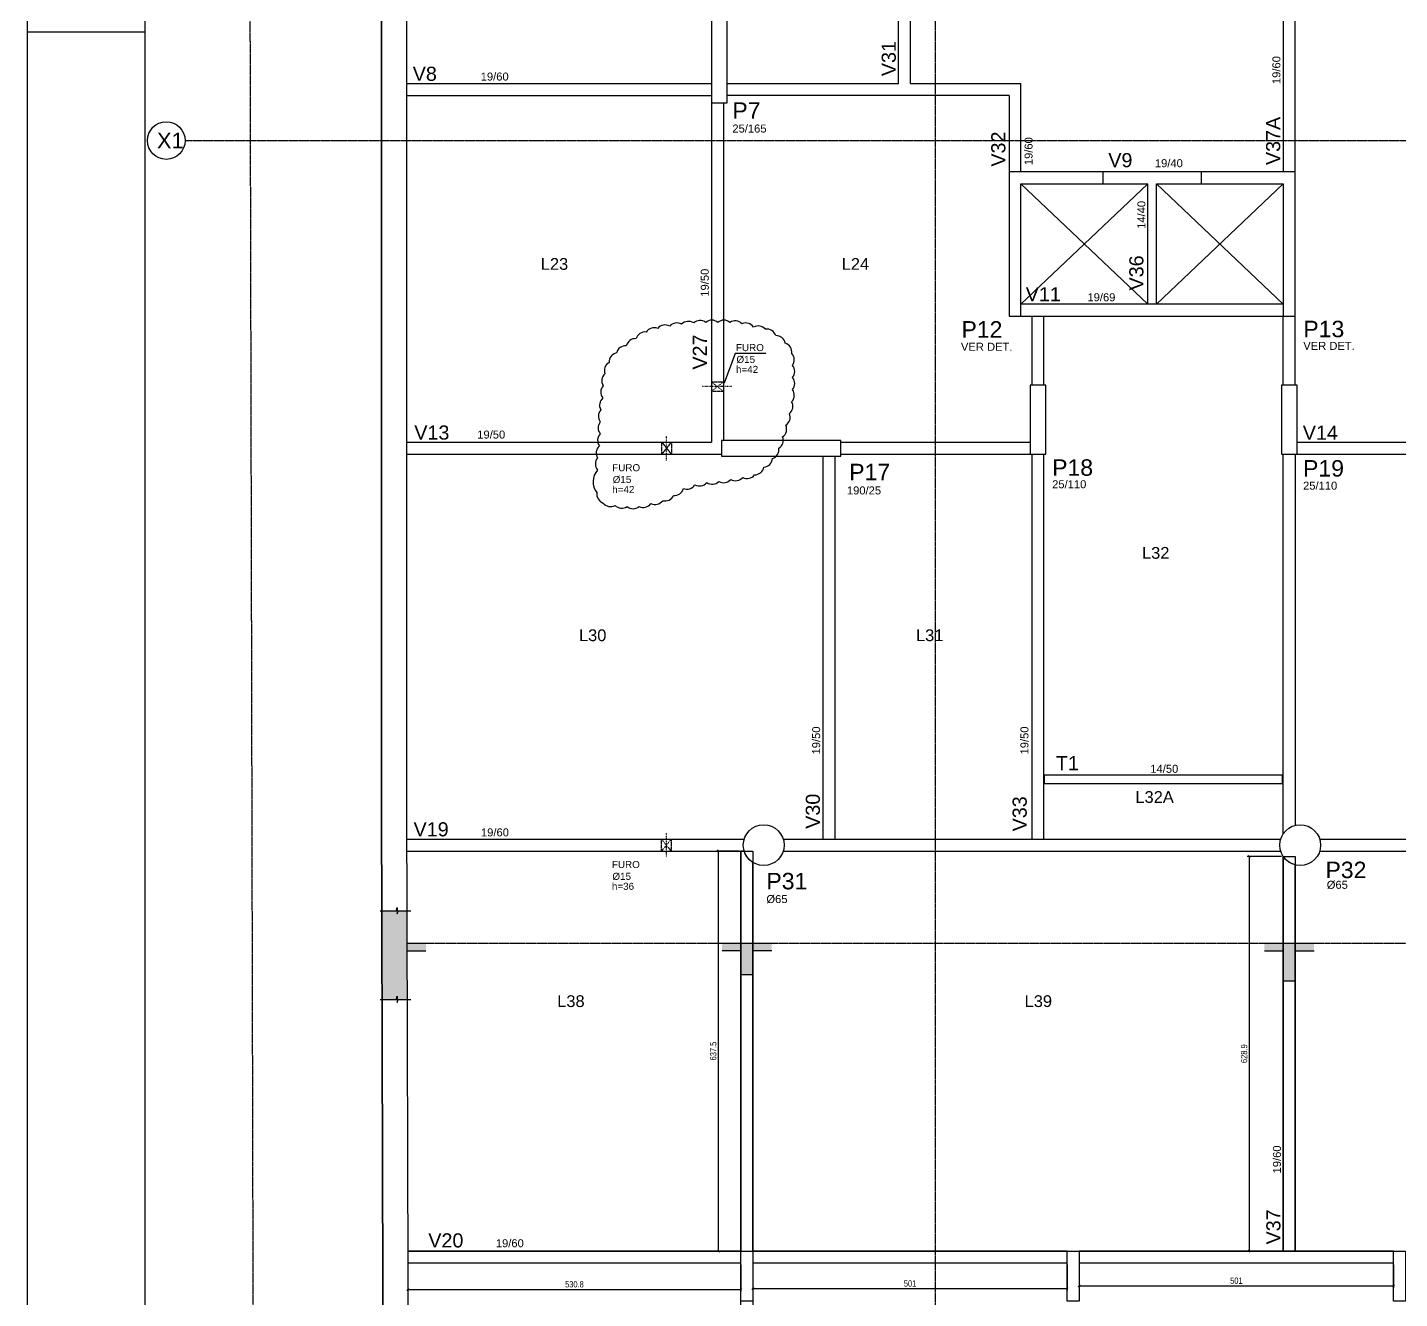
# Model space of a CAD drawing. Extents: x -1206 to 6684, y -2991 to 10691.
# Drawn here: x -1206 to 981, y 6820 to 8846 of the extents above; entities that cross this region are included whole.
import ezdxf

# ---------------------------------------------------------------- set-up
doc = ezdxf.new("R2010")
doc.units = 0
for name, pattern in [('ESTILO_TQS_0003', [1, 0.5, -0.2, 0.1, -0.2]), ('ESTILO_TQS_0004', [2, 0.5, -0.4, 0.1, -0.4, 0.1, -0.5]), ('HIDDEN2', [0.1875, 0.125, -0.0625])]:
    doc.linetypes.add(name, pattern=pattern)
doc.layers.get('0').update_dxf_attribs({"color": 50})
for name, color, linetype in [('1', 3, 'Continuous'), ('200', 1, 'HIDDEN2'), ('204', 1, 'ESTILO_TQS_0003'), ('205', 1, 'ESTILO_TQS_0004'), ('210', 3, 'HIDDEN2'), ('212', 3, 'Continuous'), ('213', 3, 'Continuous'), ('220', 5, 'Continuous'), ('221', 1, 'Continuous'), ('222', 6, 'Continuous'), ('226', 4, 'Continuous'), ('233', 6, 'Continuous'), ('238', 2, 'Continuous'), ('250', 1, 'Continuous'), ('253', 253, 'Continuous'), ('COTA', 241, 'Continuous')]:
    doc.layers.add(name, color=color, linetype=linetype)
doc.styles.add('COTA TECNICA-50', font='techl___.ttf', dxfattribs={"height": 10})
doc.styles.get("Standard").update_dxf_attribs({"font": 'arial.ttf'})
doc.dimstyles.new('COTA PAINEL-50', dxfattribs={"dimtxt": 10, "dimasz": 3, "dimexe": 3, "dimexo": 3, "dimgap": 3, "dimtad": 1, "dimdec": 1, "dimzin": 9, "dimdsep": 46, "dimtxsty": 'COTA TECNICA-50', "dimblk1": 'OBLIQUE', "dimblk2": 'OBLIQUE', "dimsah": 1, "dimcen": 0.9, "dimclrd": 4, "dimclre": 4, "dimclrt": 240, "dimadec": 1, "dimazin": 3, "dimtfac": 1, "dimtdec": 1, "dimtmove": 0, "dimatfit": 3, "dimfxl": 1, "dimtolj": 1, "dimtzin": 12, "dimarcsym": 0})

# ---------------------------------------------------------------- blocks, each defined once
blk = doc.blocks.new('_Oblique')
at = {"color": 0, "linetype": 'ByBlock', "lineweight": -2}
blk.add_line((-0.5, -0.5), (0.5, 0.5), dxfattribs=at)
blk = doc.blocks.new('*D281')
at = {"layer": 'COTA', "color": 4, "lineweight": -2, "transparency": 16777216}
for p, q in [((-599.7, 6873.8), (-599.7, 6831.4)), ((-68.9, 6873.8), (-68.9, 6831.4)), ((-599.7, 6834.4), (-68.9, 6834.4))]:
    blk.add_line(p, q, dxfattribs=at)
at = {"layer": 'Defpoints', "color": 0, "transparency": 16777216}
for p in [(-599.7, 6876.8), (-68.9, 6876.8), (-68.9, 6834.4)]:
    blk.add_point(p, dxfattribs=at)
at = {"layer": 'COTA', "color": 4, "lineweight": -2, "transparency": 16777216, "xscale": 3, "yscale": 3, "zscale": 3, "rotation": 180}
blk.add_blockref('_Oblique', (-599.7, 6834.4), dxfattribs=at)
at = {"layer": 'COTA', "color": 4, "lineweight": -2, "transparency": 16777216, "xscale": 3, "yscale": 3, "zscale": 3}
blk.add_blockref('_Oblique', (-68.9, 6834.4), dxfattribs=at)
at = {"layer": 'COTA', "color": 240, "transparency": 16777216, "insert": (-334.3, 6842.7), "char_height": 10, "attachment_point": 5, "style": 'COTA TECNICA-50'}
blk.add_mtext('\\A1;530.8', dxfattribs=at)
blk = doc.blocks.new('*D272')
at = {"layer": 'COTA', "color": 4, "lineweight": -2, "transparency": 16777216}
for p, q in [((-49.9, 6873.8), (-49.9, 6832.9)), ((451.1, 6873.8), (451.1, 6832.9)), ((-49.9, 6835.9), (451.1, 6835.9))]:
    blk.add_line(p, q, dxfattribs=at)
at = {"layer": 'Defpoints', "color": 0, "transparency": 16777216}
for p in [(-49.9, 6876.8), (451.1, 6876.8), (451.1, 6835.9)]:
    blk.add_point(p, dxfattribs=at)
at = {"layer": 'COTA', "color": 4, "lineweight": -2, "transparency": 16777216, "xscale": 3, "yscale": 3, "zscale": 3, "rotation": 180}
blk.add_blockref('_Oblique', (-49.9, 6835.9), dxfattribs=at)
at = {"layer": 'COTA', "color": 4, "lineweight": -2, "transparency": 16777216, "xscale": 3, "yscale": 3, "zscale": 3}
blk.add_blockref('_Oblique', (451.1, 6835.9), dxfattribs=at)
at = {"layer": 'COTA', "color": 240, "transparency": 16777216, "insert": (200.6, 6844), "char_height": 10, "attachment_point": 5, "style": 'COTA TECNICA-50'}
blk.add_mtext('\\A1;501', dxfattribs=at)
blk = doc.blocks.new('*D273')
at = {"layer": 'COTA', "color": 4, "lineweight": -2, "transparency": 16777216}
for p, q in [((470.1, 6873.8), (470.1, 6837.3)), ((971.1, 6873.8), (971.1, 6837.3)), ((470.1, 6840.3), (971.1, 6840.3))]:
    blk.add_line(p, q, dxfattribs=at)
at = {"layer": 'Defpoints', "color": 0, "transparency": 16777216}
for p in [(470.1, 6876.8), (971.1, 6876.8), (971.1, 6840.3)]:
    blk.add_point(p, dxfattribs=at)
at = {"layer": 'COTA', "color": 4, "lineweight": -2, "transparency": 16777216, "xscale": 3, "yscale": 3, "zscale": 3, "rotation": 180}
blk.add_blockref('_Oblique', (470.1, 6840.3), dxfattribs=at)
at = {"layer": 'COTA', "color": 4, "lineweight": -2, "transparency": 16777216, "xscale": 3, "yscale": 3, "zscale": 3}
blk.add_blockref('_Oblique', (971.1, 6840.3), dxfattribs=at)
at = {"layer": 'COTA', "color": 240, "transparency": 16777216, "insert": (720.6, 6848.4), "char_height": 10, "attachment_point": 5, "style": 'COTA TECNICA-50'}
blk.add_mtext('\\A1;501', dxfattribs=at)
blk = doc.blocks.new('*D262')
at = {"layer": 'COTA', "color": 4, "lineweight": -2, "transparency": 16777216}
for p, q in [((-71.9, 7533.3), (-107.8, 7533.3)), ((-104.8, 6895.8), (-104.8, 7533.3)), ((-71.9, 6895.8), (-107.8, 6895.8))]:
    blk.add_line(p, q, dxfattribs=at)
at = {"layer": 'Defpoints', "color": 0, "transparency": 16777216}
for p in [(-104.8, 7533.3), (-68.9, 7533.3), (-68.9, 6895.8)]:
    blk.add_point(p, dxfattribs=at)
at = {"layer": 'COTA', "color": 4, "lineweight": -2, "transparency": 16777216, "xscale": 3, "yscale": 3, "zscale": 3}
for p, rotation in [((-104.8, 7533.3), 90), ((-104.8, 6895.8), 270)]:
    blk.add_blockref('_Oblique', p, dxfattribs=dict(at, rotation=rotation))
at = {"layer": 'COTA', "color": 240, "transparency": 16777216, "insert": (-113, 7214.5), "char_height": 10, "attachment_point": 5, "rotation": 90, "style": 'COTA TECNICA-50'}
blk.add_mtext('\\A1;637.5', dxfattribs=at)
blk = doc.blocks.new('*D534')
at = {"color": 4, "lineweight": -2, "transparency": 16777216}
for p, q in [((792.3, 7524.7), (738, 7524.7)), ((741, 7524.7), (741, 6895.8)), ((792.3, 6895.8), (738, 6895.8))]:
    blk.add_line(p, q, dxfattribs=at)
at = {"layer": 'Defpoints', "color": 0, "transparency": 16777216}
for p in [(795.3, 7524.7), (741, 6895.8), (795.3, 6895.8)]:
    blk.add_point(p, dxfattribs=at)
at = {"color": 4, "lineweight": -2, "transparency": 16777216, "xscale": 3, "yscale": 3, "zscale": 3}
for p, rotation in [((741, 7524.7), 90), ((741, 6895.8), 270)]:
    blk.add_blockref('_Oblique', p, dxfattribs=dict(at, rotation=rotation))
at = {"color": 240, "transparency": 16777216, "insert": (732.9, 7210.3), "char_height": 10, "attachment_point": 5, "rotation": 90, "style": 'COTA TECNICA-50'}
blk.add_mtext('\\A1;628.9', dxfattribs=at)

msp = doc.modelspace()

# ---------------------------------------------------------------- linework, layer by layer
for p, q in [((-1205.975, 4383.942), (-1205.975, 10691.442)), ((-1205.975, 8838.942), (-1018.475, 8838.942))]:
    msp.add_line(p, q)
for points in [[(-68.88, 7533.298), (-49.88, 7533.298), (-49.88, 5931.762), (-68.88, 5931.762)], [(795.305, 7524.712), (814.305, 7524.712), (814.305, 6895.798), (795.305, 6895.798)], [(-68.88, 6895.798), (-599.712, 6895.798), (-599.712, 6876.798), (-68.88, 6876.798)], [(451.12, 6895.798), (-49.88, 6895.798), (-49.88, 6876.798), (451.12, 6876.798)], [(971.12, 6895.798), (470.12, 6895.798), (470.12, 6876.798), (971.12, 6876.798)]]:
    msp.add_lwpolyline(points, close=True)
at = {"layer": '1'}
for p, q in [((182.305, 8756.696), (182.305, 9007.801)), ((201.305, 8756.696), (201.305, 9007.801)), ((-601.695, 8756.798), (-115.695, 8756.798)), ((-90.695, 8756.798), (182.305, 8756.798)), ((201.305, 8756.798), (377.305, 8756.798)), ((-601.695, 8737.798), (-115.695, 8737.798)), ((-115.695, 8725.801), (-115.695, 8184.796)), ((-96.695, 8725.798), (-96.695, 8187.796)), ((358.305, 8737.798), (-90.695, 8737.798)), ((508.305, 8596.798), (579.305, 8596.798)), ((579.305, 8404.798), (579.305, 8596.798)), ((593.305, 8404.798), (593.305, 8596.798)), ((377.305, 8385.798), (394.805, 8385.798)), ((-601.695, 8184.796), (-115.695, 8184.796)), ((90.305, 8184.796), (391.805, 8184.796)), ((817.305, 8184.796), (1241.305, 8184.796)), ((-601.695, 8165.796), (-99.695, 8165.796)), ((62.305, 7552.298), (62.305, 8162.798)), ((81.305, 7552.298), (81.305, 8162.798)), ((90.305, 8165.796), (391.805, 8165.796)), ((394.805, 8165.796), (394.805, 7552.298)), ((413.805, 7650.798), (413.805, 8165.796)), ((795.305, 7650.798), (795.305, 8165.796)), ((814.305, 8165.796), (814.305, 7574.282)), ((817.305, 8165.796), (1241.305, 8165.796)), ((414.805, 7654.831), (794.305, 7654.831)), ((414.805, 7640.831), (414.805, 7654.831)), ((794.305, 7640.831), (794.305, 7654.831)), ((795.305, 7560.885), (795.305, 7663.449)), ((413.805, 7552.298), (413.805, 7650.798)), ((414.805, 7640.831), (794.305, 7640.831)), ((-601.546, 7552.298), (-63.755, 7552.298)), ((-1.634, 7552.298), (791.247, 7552.298)), ((853.368, 7552.298), (1427.305, 7552.298)), ((-601.495, 7533.298), (-63.752, 7533.298)), ((-68.88, 6895.798), (-68.88, 7533.298)), ((-1.633, 7533.298), (791.242, 7533.298)), ((795.305, 6895.798), (795.305, 7524.712)), ((853.366, 7533.298), (1427.305, 7533.298)), ((-49.88, 6895.798), (-49.88, 7515.235)), ((814.305, 6895.798), (814.305, 7511.494))]:
    msp.add_line(p, q, dxfattribs=at)
at = {"layer": '1', "color": 4}
for p, q in [((-599.763, 6895.798), (-68.88, 6895.798)), ((-49.88, 6895.798), (451.12, 6895.798)), ((470.12, 6895.798), (795.305, 6895.798)), ((814.305, 6895.798), (971.12, 6895.798)), ((-599.712, 6876.798), (-68.88, 6876.798)), ((-49.915, 6876.798), (451.12, 6876.798)), ((470.12, 6876.798), (971.12, 6876.798))]:
    msp.add_line(p, q, dxfattribs=at)
at = {"layer": '1'}
for points in [[(795.305, 9027.798), (795.305, 8615.801)], [(814.305, 8615.801), (814.305, 9027.798)], [(377.305, 8615.798), (377.305, 8756.696)], [(358.305, 8737.696), (358.305, 8615.798)], [(664.305, 8615.798), (508.305, 8615.798)], [(593.305, 8596.798), (664.305, 8596.798)], [(795.305, 8404.798), (377.305, 8404.798)], [(392.621, 8385.798), (795.305, 8385.798)], [(394.805, 8385.798), (394.805, 8275.798)], [(413.805, 8275.798), (413.805, 8385.798)], [(795.305, 8275.796), (795.305, 8385.798)], [(814.305, 8275.796), (814.305, 8385.798)]]:
    msp.add_lwpolyline(points, dxfattribs=at)
at = {"layer": '1', "color": 4}
for points in [[(-68.88, 7533.298), (-68.88, 6895.798), (-49.88, 6895.798), (-49.88, 7515.235, -0.1818959), (-63.775, 7533.298), (-68.88, 7533.298)], [(795.305, 7524.708), (795.305, 6895.798), (814.305, 6895.798), (814.305, 7511.298, -0.18501323), (795.305, 7524.708), (795.305, 7524.708)]]:
    msp.add_lwpolyline(points, format="xyb", dxfattribs=at)
at = {"layer": '200'}
for p, q in [((-96.695, 8266.041), (-115.695, 8281.041)), ((-115.695, 8266.041), (-96.695, 8281.041)), ((-194.815, 8165.796), (-179.815, 8184.796)), ((-194.815, 8184.796), (-179.815, 8165.796)), ((-195.295, 7533.298), (-180.295, 7552.298)), ((-195.295, 7552.298), (-180.295, 7533.298))]:
    msp.add_line(p, q, dxfattribs=at)
at = {"layer": '204'}
for p, q in [((241.305, 4555.939), (241.305, 10527.057)), ((-954.728, 8665.798), (4214.708, 8665.798)), ((-571.006, 7386.403), (-98.88, 7386.567)), ((-19.88, 7386.566), (765.305, 7386.403)), ((844.305, 7386.403), (1400.305, 7386.403))]:
    msp.add_line(p, q, dxfattribs=at)
msp.add_lwpolyline([(-842.575, 5258.773), (-854.551, 10464.785), (4145.396, 10464.785), (4159.405, 5258.773)], dxfattribs=at)
at = {"layer": '205'}
for p, q in [((-83.705, 8273.541), (-130.695, 8273.541)), ((-187.317, 8155.796), (-187.317, 8194.796)), ((-187.797, 7523.298), (-187.797, 7562.298))]:
    msp.add_line(p, q, dxfattribs=at)
at = {"layer": '210'}
for p, q in [((-115.695, 8281.041), (-96.695, 8281.041)), ((-96.695, 8266.041), (-115.695, 8266.041)), ((-194.815, 8165.796), (-194.815, 8184.796)), ((-179.815, 8184.796), (-179.815, 8165.796)), ((-195.295, 7533.298), (-195.295, 7552.298)), ((-180.295, 7552.298), (-180.295, 7533.298))]:
    msp.add_line(p, q, dxfattribs=at)
at = {"layer": '220'}
for p, q in [((-601.096, 7386.403), (-571.006, 7386.403)), ((-601.064, 7374.403), (-571.006, 7374.403)), ((-98.88, 7386.566), (-19.88, 7386.566)), ((765.305, 7386.403), (844.305, 7386.403))]:
    msp.add_line(p, q, dxfattribs=at)
for points in [[(-641.695, 10454.785), (-641.695, 7606.798), (-637.036, 5891.759)], [(4147.645, 5912.762), (4002.608, 5912.762), (4002.639, 5223.762), (3731.636, 5223.762), (3731.636, 4623.762), (2966.636, 4623.762), (2966.636, 5471.762), (2831.636, 5471.762), (2831.636, 5891.762), (-637.036, 5891.762), (-641.695, 7606.798), (-641.695, 10454.785), (4135.423, 10454.785), (4147.645, 5912.735)], [(3691.636, 4663.762), (3691.636, 5263.762), (3962.637, 5263.762), (3962.606, 5952.762), (4107.537, 5952.762), (4095.531, 10414.785), (-601.695, 10414.785), (-601.695, 7606.852), (-597.145, 5931.762), (2871.636, 5931.762), (2871.636, 5511.762), (3006.636, 5511.762), (3006.636, 4663.762), (3115.851, 4663.762)], [(-98.88, 7374.566), (-98.88, 7374.566), (-68.88, 7374.566), (-68.88, 7336.566), (-49.88, 7336.566), (-49.88, 7374.566), (-19.88, 7374.566)], [(765.305, 7374.403), (765.305, 7374.403), (795.305, 7374.403), (795.305, 7326.403), (814.305, 7326.403), (814.305, 7374.403), (844.305, 7374.403)]]:
    msp.add_lwpolyline(points, dxfattribs=at)
at = {"layer": '221'}
for p, q in [((377.305, 8404.798), (579.305, 8596.798)), ((377.305, 8596.798), (579.305, 8404.798)), ((593.305, 8404.798), (795.305, 8596.798)), ((593.305, 8596.798), (795.305, 8404.798))]:
    msp.add_line(p, q, dxfattribs=at)
for points in [[(-643.909, 7438.107), (-618.632, 7438.107), (-616.961, 7443.12), (-616.961, 7433.094), (-615.29, 7438.107), (-595.225, 7438.107)], [(-643.909, 7296.83), (-618.632, 7296.83), (-616.961, 7301.843), (-616.961, 7291.817), (-615.29, 7296.83), (-595.225, 7296.83)]]:
    msp.add_lwpolyline(points, dxfattribs=at)
at = {"layer": '221', "color": 1, "linetype": 'Continuous'}
for centre, radius, start, end in [((-171.117, 8360.133), 15, 59.18083, 139.18083), ((-152.614, 8362.624), 15, 56.157767, 136.157767), ((-134.119, 8364.031), 15, 52.539087, 132.539087), ((-115.309, 8364.484), 15, 50.22221, 130.22221), ((-96.07, 8364.522), 15, 50.001373, 130.001373), ((-78.165, 8363.494), 15, 43.426958, 123.426958), ((-61.285, 8360.051), 15, 33.521903, 113.521903), ((-221.595, 8345.722), 15, 83.288175, 163.288175), ((-207.273, 8352.433), 15, 66.923304, 146.923304), ((-189.724, 8356.809), 15, 61.077277, 141.077277), ((-41.202, 8355.39), 15, 40.344693, 120.344693), ((-27.707, 8350.243), 15, 17.901166, 97.901166), ((-13.017, 8339.86), 15, 11.590997, 91.590997), ((-252.483, 8323.823), 15, 86.753155, 166.753155), ((-237.102, 8335.079), 15, 85.640722, 165.640722), ((-2.866, 8328.578), 15, 352.371008, 72.371008), ((-271.573, 8299.239), 15, 120.230492, 200.230492), ((-264.13, 8312.554), 15, 101.357767, 181.357767), ((1.096, 8316.288), 15, 323.363017, 43.363017), ((-275.769, 8282.764), 15, 131.19252, 211.19252), ((1.679, 8297.651), 15, 320.21736, 40.21736), ((1.72, 8278.405), 15, 320.029712, 40.029712), ((-277.243, 8265.197), 15, 139.21625, 219.21625), ((1.082, 8259.95), 15, 316.010924, 36.010924), ((-279.292, 8244.165), 15, 129.654826, 209.654826), ((-1.198, 8242.176), 15, 309.367281, 29.367281), ((-281.192, 8226.693), 15, 137.933595, 217.933595), ((-5.529, 8224.809), 15, 302.626527, 22.626527), ((-281.557, 8207.801), 15, 139.850957, 219.850957), ((-11.049, 8205.864), 15, 304.884215, 24.884215), ((-284.617, 8167.673), 15, 131.209723, 211.209723), ((-282.327, 8187.723), 15, 135.756497, 215.756497), ((-16.448, 8188.116), 15, 301.278948, 21.278948), ((-285.956, 8150.259), 15, 140, 220), ((-33.588, 8160.178), 15, 274.741427, 354.741427), ((-23.483, 8173.003), 15, 288.792388, 8.792388), ((-276.496, 8121.938), 28.068, 138.280105, 218.280105), ((-47.09, 8147.999), 15, 269.356548, 349.356548), ((-154.84, 8125.211), 15, 247.033733, 327.033733), ((-135.001, 8130.178), 15, 241.079504, 321.079504), ((-114.715, 8133.033), 15, 234.941375, 314.941375), ((-96.509, 8135.341), 15, 239.511742, 319.511742), ((-77.561, 8138.57), 15, 239.826507, 319.826507), ((-59.127, 8142.174), 15, 242.29809, 322.29809), ((-283.704, 8102.268), 15, 171.248564, 251.248564), ((-205.769, 8100.612), 15, 243.769329, 323.769329), ((-189.857, 8106.254), 15, 255.276253, 335.276253), ((-175.267, 8114.949), 15, 266.31191, 346.31191), ((-276.81, 8097.43), 15, 218.640244, 298.640244), ((-258.896, 8094.754), 15, 224.364582, 304.364582), ((-240.954, 8094), 15, 230.824034, 310.824034), ((-224.459, 8096.075), 15, 243.518383, 323.518383)]:
    msp.add_arc(centre, radius, start, end, dxfattribs=at)
at = {"layer": '222'}
msp.add_line((-1018.475, 4458.942), (-1018.475, 10616.442), dxfattribs=at)
for points in [[(-115.695, 8725.798), (-90.695, 8725.798), (-90.695, 8890.798), (-115.695, 8890.798), (-115.695, 8725.798)], [(358.305, 8385.798), (358.305, 8385.798), (377.305, 8385.798), (377.305, 8596.798), (508.305, 8596.798), (508.305, 8615.798), (358.305, 8615.798), (358.305, 8385.798)], [(795.305, 8385.798), (814.305, 8385.798), (814.305, 8615.798), (664.305, 8615.798), (664.305, 8596.798), (795.305, 8596.798), (795.305, 8385.798)], [(391.805, 8165.796), (416.805, 8165.796), (416.805, 8275.796), (391.805, 8275.796), (391.805, 8165.796)], [(792.305, 8165.796), (817.305, 8165.796), (817.305, 8275.796), (792.305, 8275.796), (792.305, 8165.796)], [(90.305, 8162.796), (90.305, 8187.796), (-99.695, 8187.796), (-99.695, 8162.796), (90.305, 8162.796)], [(-68.88, 6815.798), (-68.88, 6895.798), (-49.88, 6895.798), (-49.88, 6815.798), (-68.88, 6815.798)], [(451.12, 6815.798), (451.12, 6895.798), (470.12, 6895.798), (470.12, 6815.798), (451.12, 6815.798)], [(971.12, 6815.798), (971.12, 6895.798), (990.12, 6895.798), (990.12, 6815.798), (971.12, 6815.798)]]:
    msp.add_lwpolyline(points, dxfattribs=at)
for centre in [(-32.695, 7542.798), (822.305, 7542.798)]:
    msp.add_circle(centre, 32.5, dxfattribs=at)
at = {"layer": '238'}
msp.add_circle((-984.728, 8665.798), 30, dxfattribs=at)
at = {"layer": '250'}
msp.add_lwpolyline([(-29.259, 8326.319), (-78.015, 8326.319), (-95.505, 8279.066)], dxfattribs=at)
at = {"layer": '253'}
for points in [[(-641.236, 7438.107), (-640.853, 7296.83), (-618.632, 7438.107)], [(-640.853, 7296.83), (-618.632, 7296.83), (-618.632, 7438.107)], [(-616.961, 7301.843), (-616.961, 7443.12), (-618.632, 7438.107)], [(-618.632, 7296.83), (-616.961, 7301.843), (-618.632, 7438.107)], [(-616.961, 7433.094), (-616.961, 7443.12), (-616.961, 7301.843)], [(-615.29, 7438.107), (-616.961, 7433.094), (-615.29, 7296.83)], [(-601.064, 7374.403), (-601.096, 7386.403), (-615.29, 7438.107)], [(-601.064, 7374.403), (-615.29, 7438.107), (-600.853, 7296.83)], [(-600.853, 7296.83), (-615.29, 7438.107), (-615.29, 7296.83)], [(-601.096, 7386.403), (-601.233, 7438.107), (-615.29, 7438.107)], [(-615.29, 7296.83), (-616.961, 7433.094), (-616.961, 7301.843)], [(-601.064, 7374.403), (-571.006, 7386.403), (-601.096, 7386.403)], [(-601.064, 7374.403), (-571.006, 7374.403), (-571.006, 7386.403)], [(-98.88, 7374.566), (-98.88, 7386.566), (-19.88, 7386.566)], [(-98.88, 7374.566), (-19.88, 7386.566), (-68.88, 7374.566)], [(-49.88, 7374.566), (-68.88, 7374.566), (-19.88, 7386.566)], [(-49.88, 7374.566), (-49.88, 7336.566), (-68.88, 7336.566)], [(-49.88, 7374.566), (-68.88, 7336.566), (-68.88, 7374.566)], [(-49.88, 7374.566), (-19.88, 7386.566), (-19.88, 7374.566)], [(765.305, 7374.403), (765.305, 7386.403), (844.305, 7386.403)], [(765.305, 7374.403), (844.305, 7386.403), (795.305, 7374.403)], [(814.305, 7374.403), (795.305, 7374.403), (844.305, 7386.403)], [(814.305, 7374.403), (814.305, 7326.403), (795.305, 7326.403)], [(814.305, 7374.403), (795.305, 7326.403), (795.305, 7374.403)], [(814.305, 7374.403), (844.305, 7386.403), (844.305, 7374.403)], [(-616.961, 7301.843), (-616.961, 7291.817), (-615.29, 7296.83)]]:
    msp.add_solid(points, dxfattribs=at)

# ---------------------------------------------------------------- texts
for s, p in [('FURO', (-76.89, 8330.171)), ('%%c15', (-76.103, 8311.367)), ('h=42', (-76.89, 8295.415)), ('FURO', (-274.129, 8138.708)), ('h=42', (-274.129, 8103.952)), ('%%c15', (-273.342, 8119.904)), ('FURO', (-274.609, 7506.21)), ('h=36', (-274.609, 7471.454)), ('%%c15', (-273.822, 7487.406))]:
    msp.add_text(s, height=11.25).set_placement(p)
at = {"layer": '212'}
for s, p in [('19/60', (790.696, 8755.854)), ('19/60', (395.812, 8626.591)), ('14/40', (575.555, 8524.967)), ('19/50', (-120.219, 8416.951)), ('19/50', (57.302, 7687.3)), ('19/50', (389.205, 7687.3)), ('19/60', (791.594, 7019.516))]:
    msp.add_text(s, height=12.75, rotation=90, dxfattribs=at).set_placement(p)
for s, p in [('19/60', (-483.67, 8761.43)), ('19/40', (590.721, 8623.327)), ('19/69', (483.222, 8409.615)), ('19/50', (-489.125, 8190.772)), ('14/50', (583.431, 7658.026)), ('19/60', (-483.229, 7556.702)), ('19/60', (-459.536, 6901.798))]:
    msp.add_text(s, height=12.75, dxfattribs=at).set_placement(p)
at = {"layer": '213'}
for s, p in [('25/165', (-82.609, 8678.542)), ('VER DET.', (281.657, 8330.716)), ('VER DET.', (827.208, 8332.181)), ('190/25', (99.926, 8101.739)), ('25/110', (426.98, 8111.564)), ('25/110', (826.828, 8109.315)), ('%%c65', (864.609, 7473.149)), ('%%c65', (-28.371, 7450.408))]:
    msp.add_text(s, height=12.75, dxfattribs=at).set_placement(p)
at = {"layer": '220'}
for s, p in [('P7', (-82.609, 8700.41)), ('P12', (282.491, 8351.655)), ('P13', (827.319, 8352.306)), ('P18', (426.98, 8131.431)), ('P19', (826.828, 8130.182)), ('P17', (103.601, 8124.306)), ('P32', (862.568, 7490.118)), ('P31', (-28.371, 7472.275))]:
    msp.add_text(s, height=26.25, dxfattribs=at).set_placement(p)
at = {"layer": '222'}
msp.add_text('X1', height=25, dxfattribs=at).set_placement((-999.609, 8653.298))
at = {"layer": '226'}
for s, p in [('L23', (-387.924, 8459.758)), ('L24', (91.606, 8459.758)), ('L32', (570.19, 7999.194)), ('L30', (-327.084, 7867.875)), ('L31', (210.013, 7867.875)), ('L32A', (559.684, 7610.038)), ('L38', (-361.728, 7284.697)), ('L39', (383.115, 7284.697))]:
    msp.add_text(s, height=18.75, dxfattribs=at).set_placement(p)
at = {"layer": '233'}
for s, p in [('V31', (177.845, 8768.45)), ('V37A', (790.448, 8626.729)), ('V32', (352.426, 8624.195)), ('V36', (572.448, 8426.821)), ('V27', (-123.129, 8300.708)), ('V30', (56.858, 7568.759)), ('V33', (386.428, 7564.67)), ('V37', (790.77, 6906.259))]:
    msp.add_text(s, height=22.5, rotation=90, dxfattribs=at).set_placement(p)
for s, p in [('V8', (-591.987, 8760.983)), ('V9', (516.558, 8623.28)), ('V11', (384.893, 8409.568)), ('V13', (-589.493, 8189.134)), ('V14', (826.407, 8188.891)), ('T1', (432.925, 7662.21)), ('V19', (-590.656, 7556.702)), ('V20', (-567.139, 6901.476))]:
    msp.add_text(s, height=22.5, dxfattribs=at).set_placement(p)

# ---------------------------------------------------------------- dimensions: what is measured, and where the dimension line sits
dim = msp.add_linear_dim(base=(740.989, 6895.798), p1=(795.305, 7524.708), p2=(795.305, 6895.798), angle=90, dimstyle='COTA PAINEL-50')
dim.commit()
dim.dimension.update_dxf_attribs({"geometry": '*D534', "text_midpoint": (732.857, 7210.253)})
at = {"layer": 'COTA'}
dim = msp.add_linear_dim(base=(-104.765, 7533.298), p1=(-68.88, 6895.798), p2=(-68.88, 7533.298), angle=90, dimstyle='COTA PAINEL-50', dxfattribs=at)
dim.commit()
dim.dimension.update_dxf_attribs({"geometry": '*D262', "text_midpoint": (-112.985, 7214.548)})
for base, p1, p2, picture, middle in [((-68.88, 6834.418), (-599.712, 6876.798), (-68.88, 6876.798), '*D281', (-334.296, 6842.659)), ((451.12, 6835.881), (-49.915, 6876.798), (451.12, 6876.798), '*D272', (200.603, 6843.991)), ((971.12, 6840.276), (470.12, 6876.798), (971.12, 6876.798), '*D273', (720.62, 6848.385))]:
    dim = msp.add_linear_dim(base=base, p1=p1, p2=p2, dimstyle='COTA PAINEL-50', dxfattribs=at)
    dim.commit()
    dim.dimension.update_dxf_attribs({"geometry": picture, "text_midpoint": middle})

doc.saveas('drawing.dxf')
